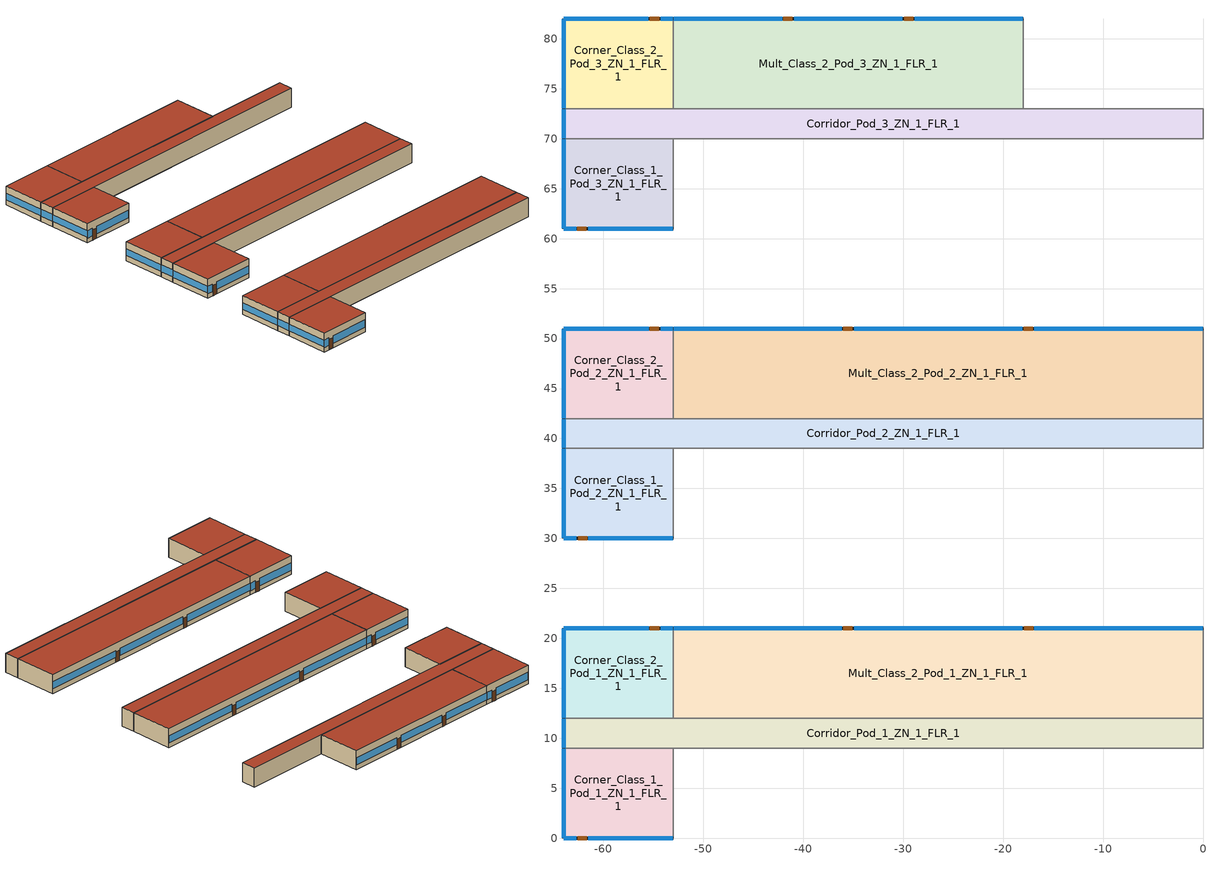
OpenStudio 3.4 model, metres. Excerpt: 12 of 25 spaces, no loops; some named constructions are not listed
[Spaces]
Corridor_Pod_2_ZN_1_FLR_1
 floor ground (Foundation F 126 Perim 30 Area 1920): 0,42 0,39 -64,39 -64,42 z0
 wall outside: -64,42 -64,39 z0:4
 wall to Corner_Class_2_Pod_2_ZN_1_FLR_1: -53,42 -64,42 z0:4
 wall to Main_Corridor_ZN_1_FLR_1: 0,39 0,42 z0:4
 wall to Mult_Class_1_Pod_2_ZN_1_FLR_1: -53,39 0,39 z0:4
 wall to Corner_Class_1_Pod_2_ZN_1_FLR_1: -64,39 -53,39 z0:4
 wall to Mult_Class_2_Pod_2_ZN_1_FLR_1: 0,42 -53,42 z0:4
 window: -64,41.95 -64,39.05 z1.1:2.55
 roof outside: 0,39 0,42 -64,42 -64,39 z4
Corner_Class_2_Pod_2_ZN_1_FLR_1
 floor ground (Foundation F 126 Perim 200 Area 990): -53,51 -53,42 -64,42 -64,51 z0
 wall outside: -53,51 -64,51 -64,42 z0:4
 wall to Mult_Class_2_Pod_2_ZN_1_FLR_1: -53,42 -53,51 z0:4
 window: -53.05,51 -54.27,51 / -55.49,51 -63.95,51 z0.92:2.51; -64,50.95 -64,42.05 z1.1:2.52
 door: -54.45,51 -55.36,51 z0:2.13
 roof outside: -53,42 -53,51 -64,51 -64,42 z4
Corridor_Pod_3_ZN_1_FLR_1
 floor ground (Foundation F 126 Perim 30 Area 1920): 0,73 0,70 -64,70 -64,73 z0
 wall outside: -64,73 -64,70 z0:4
 wall to Mult_Class_2_Pod_3_ZN_1_FLR_1: -18,73 -53,73 z0:4
 wall to Corner_Class_2_Pod_3_ZN_1_FLR_1: -53,73 -64,73 z0:4
 wall to Computer_Class_ZN_1_FLR_1: 0,73 -18,73 z0:4
 wall to Library_Media_Center_ZN_1_FLR_1: 0,70 0,73 z0:4
 wall to Mult_Class_1_Pod_3_ZN_1_FLR_1: -53,70 0,70 z0:4
 wall to Corner_Class_1_Pod_3_ZN_1_FLR_1: -64,70 -53,70 z0:4
 window: -64,72.95 -64,70.05 z1.1:2.55
 roof outside: 0,70 0,73 -64,73 -64,70 z4
Corner_Class_2_Pod_3_ZN_1_FLR_1
 floor ground (Foundation F 126 Perim 200 Area 990): -53,82 -53,73 -64,73 -64,82 z0
 wall outside: -53,82 -64,82 -64,73 z0:4
 wall to Mult_Class_2_Pod_3_ZN_1_FLR_1: -53,73 -53,82 z0:4
 window: -64,81.95 -64,73.05 z1.1:2.52; -53.05,82 -54.27,82 / -55.52,82 -63.95,82 z0.92:2.51
 door: -54.44,82 -55.36,82 z0:2.13
 roof outside: -53,73 -53,82 -64,82 -64,73 z4
Corner_Class_2_Pod_1_ZN_1_FLR_1
 floor ground (Foundation F 126 Perim 200 Area 990): -53,21 -53,12 -64,12 -64,21 z0
 wall outside: -53,21 -64,21 -64,12 z0:4
 wall to Mult_Class_2_Pod_1_ZN_1_FLR_1: -53,12 -53,21 z0:4
 wall to Corridor_Pod_1_ZN_1_FLR_1: -64,12 -53,12 z0:4
 window: -53.05,21 -54.27,21 / -55.49,21 -63.95,21 z0.92:2.51; -64,20.95 -64,12.05 z1.1:2.52
 door: -54.43,21 -55.34,21 z0:2.13
 roof outside: -53,12 -53,21 -64,21 -64,12 z4
Corridor_Pod_1_ZN_1_FLR_1
 floor ground (Foundation F 126 Perim 30 Area 1920): 0,12 0,9 -64,9 -64,12 z0
 wall outside: -64,12 -64,9 z0:4
 wall to Mult_Class_1_Pod_1_ZN_1_FLR_1: -53,9 0,9 z0:4
 wall to Corner_Class_1_Pod_1_ZN_1_FLR_1: -64,9 -53,9 z0:4
 wall to Main_Corridor_ZN_1_FLR_1: 0,9 0,12 z0:4
 wall to Mult_Class_2_Pod_1_ZN_1_FLR_1: 0,12 -53,12 z0:4
 window: -64,11.95 -64,9.05 z1.1:2.55
 roof outside: 0,9 0,12 -64,12 -64,9 z4
Mult_Class_2_Pod_2_ZN_1_FLR_1
 floor ground (Foundation F 126 Perim 530 Area 4770): 0,51 0,42 -53,42 -53,51 z0
 wall outside: 0,51 -53,51 z0:4
 wall to Main_Corridor_ZN_1_FLR_1: 0,42 0,51 z0:4
 window: -0.05,51 -16.87,51 / -18.09,51 -34.91,51 / -36.13,51 -52.95,51 z1.03:2.5
 door: -17.05,51 -17.96,51 / -35.11,51 -36.02,51 z0:2.13
 roof outside: 0,42 0,51 -53,51 -53,42 z4
Corner_Class_1_Pod_3_ZN_1_FLR_1
 floor ground (Foundation F 126 Perim 200 Area 990): -53,70 -53,61 -64,61 -64,70 z0
 wall outside: -64,70 -64,61 -53,61 z0:4
 wall to Mult_Class_1_Pod_3_ZN_1_FLR_1: -53,61 -53,70 z0:4
 window: -64,69.95 -64,61.05 z1.1:2.52; -63.95,61 -62.73,61 / -61.51,61 -53.05,61 z0.92:2.51
 door: -62.62,61 -61.7,61 z0:2.13
 roof outside: -53,61 -53,70 -64,70 -64,61 z4
Mult_Class_2_Pod_1_ZN_1_FLR_1
 floor ground (Foundation F 126 Perim 530 Area 4770): 0,21 0,12 -53,12 -53,21 z0
 wall outside: 0,21 -53,21 z0:4
 wall to Main_Corridor_ZN_1_FLR_1: 0,12 0,21 z0:4
 window: -0.05,21 -16.87,21 / -18.09,21 -34.91,21 / -36.13,21 -52.95,21 z1.03:2.5
 door: -16.98,21 -17.89,21 / -35.09,21 -36.01,21 z0:2.13
 roof outside: 0,12 0,21 -53,21 -53,12 z4
Mult_Class_2_Pod_3_ZN_1_FLR_1
 floor ground (Foundation F 126 Perim 350 Area 3150): -18,82 -18,73 -53,73 -53,82 z0
 wall outside: -18,82 -53,82 z0:4
 wall to Computer_Class_ZN_1_FLR_1: -18,73 -18,82 z0:4
 window: -18.05,82 -28.87,82 / -30.09,82 -40.91,82 / -42.13,82 -52.95,82 z0.99:2.5
 door: -29,82 -29.92,82 / -41.09,82 -42.01,82 z0:2.13
 roof outside: -18,73 -18,82 -53,82 -53,73 z4
Corner_Class_1_Pod_2_ZN_1_FLR_1
 floor ground (Foundation F 126 Perim 200 Area 990): -53,39 -53,30 -64,30 -64,39 z0
 wall outside: -64,39 -64,30 -53,30 z0:4
 wall to Mult_Class_1_Pod_2_ZN_1_FLR_1: -53,30 -53,39 z0:4
 window: -64,38.95 -64,30.05 z1.1:2.52; -63.95,30 -62.73,30 / -61.51,30 -53.05,30 z0.92:2.51
 door: -62.53,30 -61.62,30 z0:2.13
 roof outside: -53,30 -53,39 -64,39 -64,30 z4
Corner_Class_1_Pod_1_ZN_1_FLR_1
 floor ground (Foundation F 126 Perim 200 Area 990): -53,9 -53,0 -64,0 -64,9 z0
 wall outside: -64,9 -64,0 -53,0 z0:4
 wall to Mult_Class_1_Pod_1_ZN_1_FLR_1: -53,0 -53,9 z0:4
 window: -63.95,0 -62.73,0 / -61.51,0 -53.05,0 z0.92:2.51; -64,8.95 -64,0.05 z1.1:2.52
 door: -62.59,0 -61.68,0 z0:2.13
 roof outside: -53,0 -53,9 -64,9 -64,0 z4
[Schedule:Ruleset]
SchoolPrimary_BUSINESS_SCH: Default Day Schedule=SchoolPrimary_BUSINESS_SCH Default; Summer Design Day Schedule=SchoolPrimary_BUSINESS_SCH Summer Design Day; Winter Design Day Schedule=SchoolPrimary_BUSINESS_SCH Winter Design Day
[Schedule:Day]
SchoolPrimary BLDG_OCC_SCH_Cafeteria Wkdy|SmrDsn Day; SchoolPrimary BLDG_OCC_SCH_Cafeteria Wkdy|SmrDsn Day 2: 9, 0, 0, 15, 0, 0.95, 20, 0, 0.35, 24, 0, 0
SchoolPrimary BLDG_OCC_SCH_Cafeteria Wkdy|SmrDsn Day 1: 9, 0, 0, 17, 0, 0.15, 19, 0, 0.35, 24, 0, 0
SchoolPrimary BLDG_OCC_SCH_Cafeteria Wknd Day; SchoolPrimary BLDG_OCC_SCH_Cafeteria Wknd Day 1; SchoolPrimary BLDG_OCC_SCH_Extend Wknd Day; SchoolPrimary BLDG_OCC_SCH_Extend Wknd Day 1; SchoolPrimary BLDG_OCC_SCH_Gym Wknd Day; SchoolPrimary BLDG_OCC_SCH_Gym Wknd Day 1; SchoolPrimary BLDG_OCC_SCH_Offices Wknd Day; SchoolPrimary BLDG_OCC_SCH_Offices Wknd Day 1; SchoolPrimary_BUSINESS_SCH Default; SchoolPrimary_BUSINESS_SCH Winter Design Day: 24, 0, 0
SchoolPrimary BLDG_LIGHT_SCH_2013 Wkdy Day; SchoolPrimary BLDG_LIGHT_SCH_2013 Wkdy Day 2: 7, 0, 0.1773, 21, 0, 0.9, 24, 0, 0.1773
SchoolPrimary BLDG_LIGHT_SCH_2013 Wkdy Day 1: 8, 0, 0.1773, 20, 0, 0.5, 24, 0, 0.1773
SchoolPrimary BLDG_LIGHT_SCH_2013 Wknd Day; SchoolPrimary BLDG_LIGHT_SCH_2013 Wknd Day 1; SchoolPrimary BLDG_LIGHT_GYM_SCH_2013 Wknd Day; SchoolPrimary BLDG_LIGHT_GYM_SCH_2013 Wknd Day 1; SchoolPrimary BLDG_LIGHT_LIBRARY_SCH_2013 Wknd Day; SchoolPrimary BLDG_LIGHT_LIBRARY_SCH_2013 Wknd Day 1; SchoolPrimary BLDG_LIGHT_LOBBYFLR1_SCH_2013 Wknd Day; SchoolPrimary BLDG_LIGHT_LOBBYFLR1_SCH_2013 Wknd Day 1; SchoolPrimary BLDG_LIGHT_BATH_SCH_2013 Wknd Day; SchoolPrimary BLDG_LIGHT_BATH_SCH_2013 Wknd Day 1: 24, 0, 0.1773
SchoolPrimary KITCHEN_ELEC_EQUIP_SCH Wkdy Day; SchoolPrimary KITCHEN_ELEC_EQUIP_SCH Wkdy Day 1; SchoolPrimary KITCHEN_ELEC_EQUIP_SCH Wkdy Day 2: 8, 0, 0.1, 10, 0, 0.15, 13, 0, 0.25, 15, 0, 0.15, 24, 0, 0.1
SchoolPrimary KITCHEN_ELEC_EQUIP_SCH Wknd Day; SchoolPrimary KITCHEN_ELEC_EQUIP_SCH Wknd Day 1: 24, 0, 0.1
SchoolPrimary BLDG_OCC_SCH_Extend Wkdy|SmrDsn Day; SchoolPrimary BLDG_OCC_SCH_Extend Wkdy|SmrDsn Day 2: 8, 0, 0, 21, 0, 0.95, 24, 0, 0
SchoolPrimary BLDG_OCC_SCH_Extend Wkdy|SmrDsn Day 1: 8, 0, 0, 21, 0, 0.5, 24, 0, 0
SchoolPrimary BLDG_OCC_SCH_Gym Wkdy|SmrDsn Day; SchoolPrimary BLDG_OCC_SCH_Gym Wkdy|SmrDsn Day 2: 8, 0, 0, 16, 0, 0.35, 21, 0, 0.95, 24, 0, 0
SchoolPrimary BLDG_OCC_SCH_Gym Wkdy|SmrDsn Day 1: 8, 0, 0, 21, 0, 0.35, 24, 0, 0
SchoolPrimary BLDG_LIGHT_GYM_SCH_2013 Wkdy Day; SchoolPrimary BLDG_LIGHT_GYM_SCH_2013 Wkdy Day 2: 7, 0, 0.1773, 8, 0, 0.9, 21, 0, 0.88605, 24, 0, 0.1773
SchoolPrimary BLDG_LIGHT_GYM_SCH_2013 Wkdy Day 1: 8, 0, 0.1773, 20, 0, 0.49225, 21, 0, 0.174552, 24, 0, 0.1773
SchoolPrimary KITCHEN_GAS_EQUIP_SCH Wkdy|SmrDsn Day; SchoolPrimary KITCHEN_GAS_EQUIP_SCH Wkdy|SmrDsn Day 1; SchoolPrimary KITCHEN_GAS_EQUIP_SCH Wkdy|SmrDsn Day 2: 8, 0, 0.02, 10, 0, 0.15, 13, 0, 0.2, 15, 0, 0.1, 24, 0, 0.02
SchoolPrimary KITCHEN_GAS_EQUIP_SCH Wknd Day; SchoolPrimary KITCHEN_GAS_EQUIP_SCH Wknd Day 1: 24, 0, 0.02
SchoolPrimary BLDG_LIGHT_LIBRARY_SCH_2013 Wkdy Day 2: 7, 0, 0.1773, 8, 0, 0.9, 21, 0, 0.8325, 24, 0, 0.1773
SchoolPrimary BLDG_LIGHT_LOBBYFLR1_SCH_2013 Wkdy Day; SchoolPrimary BLDG_LIGHT_LOBBYFLR1_SCH_2013 Wkdy Day 2: 7, 0, 0.1773, 8, 0, 0.9, 21, 0, 0.855, 24, 0, 0.1773
SchoolPrimary BLDG_LIGHT_LOBBYFLR1_SCH_2013 Wkdy Day 1: 8, 0, 0.1773, 20, 0, 0.475, 21, 0, 0.168435, 24, 0, 0.1773
SchoolPrimary BLDG_OCC_SCH_Offices Wkdy|SmrDsn Day; SchoolPrimary BLDG_OCC_SCH_Offices Wkdy|SmrDsn Day 2: 8, 0, 0, 17, 0, 0.95, 21, 0, 0.15, 24, 0, 0
SchoolPrimary BLDG_OCC_SCH_Offices Wkdy|SmrDsn Day 1: 8, 0, 0, 17, 0, 0.5, 21, 0, 0.15, 24, 0, 0
SchoolPrimary BLDG_LIGHT_BATH_SCH_2013 Wkdy Day; SchoolPrimary BLDG_LIGHT_BATH_SCH_2013 Wkdy Day 2: 7, 0, 0.1773, 8, 0, 0.9, 21, 0, 0.594, 24, 0, 0.1773
SchoolPrimary BLDG_LIGHT_BATH_SCH_2013 Wkdy Day 1: 8, 0, 0.1773, 20, 0, 0.33, 21, 0, 0.117018, 24, 0, 0.1773
SchoolPrimary_BUSINESS_SCH Summer Design Day: 24, 0, 1
SchoolPrimary_BUSINESS_SCH Wkdy Day: 8, 0, 0, 21, 0, 1, 24, 0, 0
[Schedule:Rule]
Schedule Rule 112: Schedule Ruleset=SchoolPrimary_BUSINESS_SCH; Rule Order=0; Day Schedule=SchoolPrimary_BUSINESS_SCH Wkdy Day; Apply Monday=Yes; Apply Tuesday=Yes; Apply Wednesday=Yes; Apply Thursday=Yes; Apply Friday=Yes; Date Specification Type=DateRange; Start Month=1; Start Day=1; End Month=12; End Day=31
[Curve:Bicubic] Minimum Value of x=-40; Maximum Value of x=-17.8; Minimum Value of y=4.4; Maximum Value of y=54.4
Name | Coefficient1 Constant | Coefficient2 x | Coefficient3 x**2 | Coefficient4 y | Coefficient5 y**2 | Coefficient6 x*y | Coefficient7 x**3 | Coefficient8 y**3 | Coefficient9 x**2*y | Coefficient10 x*y**2
New_Low_Temp_Comp_Pwr_Curve | 6274.99 | 61.3907 | 1.62085 | 129.113 | 0.874116 | 1.95812 | 0.0302933 | 0.00575468 | 0.00465396 | -0.000749905
New_Low_Temp_Comp_Cap_Curve | 58336.9 | 1561.74 | 6.60681 | -283.65 | -0.120235 | -12.4957 | -0.116279 | 0.002277 | -0.118148 | 0.0328396
